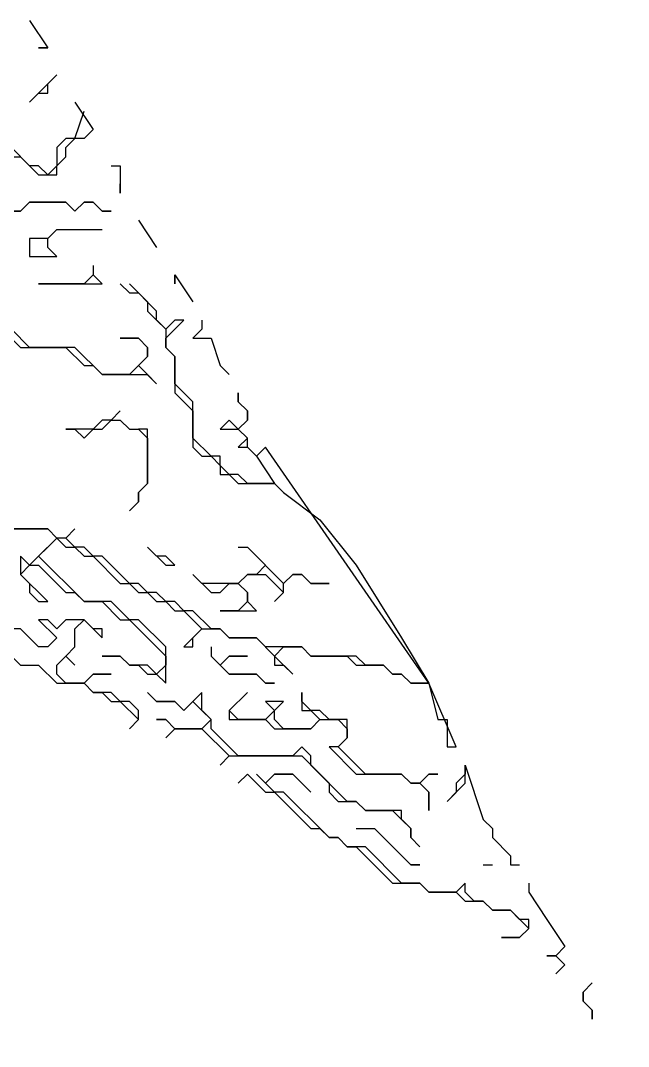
# Model space of a CAD drawing. Header units: metres. Extents: x 76363 to 76886, y 81203 to 81673.
# Drawn here: x 76855.8 to 76882.6, y 81417 to 81462.2 of the extents above; entities that cross this region are included whole.
import ezdxf

# ---------------------------------------------------------------- set-up
doc = ezdxf.new("R2010")
doc.units = ezdxf.units.M

msp = doc.modelspace()

# ---------------------------------------------------------------- linework, layer by layer
for points in [[(76856.2, 81462.2, 230.71), (76857, 81461, 230.77), (76856.6, 81461, 230.77), (76857, 81461, 230.77)], [(76857.4, 81459.8, 230.48), (76856.2, 81458.6, 230.55), (76856.6, 81459, 230.52), (76857, 81459, 230.485), (76857, 81459.4, 230.55)], [(76858.2, 81458.6, 230.425), (76859, 81457.4, 230.37), (76858.6, 81457, 230.395), (76857.8, 81457, 230.43), (76857.4, 81456.6, 230.42), (76857.4, 81455.8, 230.53), (76857, 81455.4, 230.52), (76856.6, 81455.8, 230.46), (76856.2, 81455.8, 230.43), (76855.4, 81456.6, 230.425)], [(76855.4, 81456.2, 230.41), (76855.8, 81456.2, 230.41), (76856.6, 81455.4, 230.515), (76857.4, 81455.4, 230.52), (76857.4, 81455.8, 230.53), (76857.8, 81456.2, 230.445), (76857.8, 81456.6, 230.46), (76858.2, 81457, 230.415), (76858.6, 81458.2, 230.41)], [(76859.8, 81455.8, 230.45), (76860.2, 81455.8, 230.37), (76860.2, 81455, 230.58), (76860.2, 81454.6, 230.7), (76860.2, 81455, 230.58)], [(76855, 81453.8, 230.185), (76855.8, 81453.8, 230.45), (76856.2, 81454.2, 230.55), (76857.8, 81454.2, 230.92), (76858.2, 81453.8, 230.91), (76858.6, 81454.2, 231), (76859, 81454.2, 230.995), (76859.4, 81453.8, 230.94), (76859.8, 81453.8, 230.895), (76859.4, 81453.8, 230.94), (76859, 81454.2, 230.995), (76858.6, 81454.2, 231), (76858.2, 81453.8, 230.91), (76857.8, 81454.2, 230.92), (76856.2, 81454.2, 230.55), (76855.8, 81453.8, 230.45), (76854.6, 81453.8, 230.08)], [(76861, 81453.4, 230.79), (76861.8, 81452.2, 230.21)], [(76857.4, 81453, 230.18), (76857, 81452.6, 229.9), (76856.2, 81452.6, 229.708), (76856.2, 81451.8, 229.52), (76857.4, 81451.8, 229.59), (76857, 81452.2, 229.655), (76857, 81452.6, 229.9), (76857.4, 81453, 230.18), (76859.4, 81453, 230.48)], [(76859, 81451.4, 229.565), (76859, 81451, 229.4), (76858.6, 81450.6, 229.31), (76856.6, 81450.6, 229.107), (76859.4, 81450.6, 229.3), (76859, 81451, 229.4)], [(76862.6, 81451, 229.69), (76862.6, 81450.6, 229.52), (76862.6, 81451, 229.69), (76863.4, 81449.8, 229.1)], [(76860.2, 81450.6, 229.377), (76860.6, 81450.2, 229.28), (76861, 81450.2, 229.28), (76861.4, 81449.8, 229.083), (76861.4, 81449.4, 228.98), (76862.2, 81448.6, 228.765), (76862.2, 81447.8, 228.48), (76862.6, 81447.4, 228.39), (76862.6, 81445.8, 228.17), (76863.4, 81445, 227.97), (76863.4, 81443.4, 227.36), (76863.8, 81443, 227.46), (76864.2, 81443, 227.49), (76864.6, 81442.6, 227.3), (76864.6, 81442.2, 227.018), (76865, 81442.2, 227.15), (76865.4, 81441.8, 227.055), (76867, 81441.8, 227.165), (76867.4, 81441.4, 226.92), (76869, 81440.2, 226.62), (76870.6, 81438.2, 224.73), (76872.6, 81435, 221.98), (76873.8, 81433, 220.413), (76873, 81433, 220.28), (76872.6, 81433.4, 220.5), (76872.2, 81433.4, 220.46), (76871.8, 81433.8, 220.82), (76871, 81433.8, 220.63), (76870.6, 81434.2, 220.88), (76868.6, 81434.2, 220.45), (76868.2, 81434.6, 220.75), (76866.6, 81434.6, 220.3), (76866.2, 81435, 220.44), (76865, 81435, 220.247), (76864.6, 81435.4, 220.517), (76864.2, 81435.4, 220.48), (76863.4, 81436.2, 220.76), (76863, 81436.2, 220.545), (76862.6, 81436.6, 220.78), (76862.2, 81436.6, 220.603), (76861.8, 81437, 220.88), (76861.4, 81437, 220.757), (76861, 81437.4, 220.845), (76860.6, 81437.4, 220.65), (76859.4, 81438.6, 220.81), (76859, 81438.6, 220.53), (76858.6, 81439, 220.6), (76858.2, 81439, 220.6), (76857.8, 81439.4, 220.5), (76858.2, 81439.8, 220.94), (76857.8, 81439.4, 220.5), (76857.4, 81439.4, 220.43), (76857, 81439.8, 220.51), (76855.4, 81439.8, 220)], [(76855.4, 81439.8, 220), (76857, 81439.8, 220.51), (76857.4, 81439.4, 220.43), (76856.2, 81438.2, 220.087), (76855.8, 81438.6, 219.9), (76855.8, 81437.8, 219.825), (76856.2, 81437.4, 219.845), (76856.2, 81437, 219.635), (76856.6, 81436.6, 219.633), (76857, 81436.6, 219.807), (76855.8, 81437.8, 219.825), (76856.2, 81438.2, 220.087), (76856.6, 81438.2, 220.19), (76857.8, 81437, 220.245), (76858.2, 81437, 220.28), (76858.6, 81436.6, 220.34), (76859.4, 81436.6, 220.417), (76860.2, 81435.8, 220.45), (76860.6, 81435.8, 220.455), (76862.2, 81434.2, 220.373), (76862.2, 81433.8, 220.177), (76861.8, 81433.4, 219.825), (76861.4, 81433.8, 219.86), (76860.6, 81433.8, 219.72), (76860.2, 81434.2, 219.84), (76859.4, 81434.2, 219.653), (76860.2, 81434.2, 219.84), (76860.6, 81433.8, 219.72), (76861, 81433.8, 219.82), (76861.4, 81433.4, 219.73), (76861.8, 81433.4, 219.825), (76862.2, 81433, 219.86), (76862.2, 81434.6, 220.47), (76861, 81435.8, 220.49), (76860.6, 81435.8, 220.455), (76859.8, 81436.6, 220.45), (76858.6, 81436.6, 220.34), (76856.6, 81438.6, 220.13), (76857.4, 81439.4, 220.43), (76857.8, 81439, 220.397), (76858.2, 81439, 220.6), (76858.6, 81438.6, 220.39), (76859, 81438.6, 220.53), (76860.2, 81437.4, 220.485), (76860.6, 81437.4, 220.65), (76861, 81437, 220.603), (76861.4, 81437, 220.757), (76861.8, 81436.6, 220.663), (76862.2, 81436.6, 220.603), (76862.6, 81436.2, 220.38), (76863, 81436.2, 220.545), (76863.8, 81435.4, 220.27), (76863, 81434.6, 220.23), (76863.4, 81434.6, 220.08), (76863.4, 81435, 220.1), (76863.8, 81435.4, 220.27), (76864.6, 81435.4, 220.517), (76865, 81435, 220.247), (76866.2, 81435, 220.44), (76867, 81434.2, 220.285), (76867, 81433.8, 220.34), (76867.4, 81433.8, 220.333), (76867.8, 81433.4, 220.32), (76867, 81434.2, 220.285), (76867.4, 81434.6, 220.527), (76868.2, 81434.6, 220.75), (76868.6, 81434.2, 220.45), (76870.2, 81434.2, 220.73), (76870.6, 81433.8, 220.44), (76871.8, 81433.8, 220.82), (76872.2, 81433.4, 220.46), (76872.6, 81433.4, 220.5), (76873, 81433, 220.28), (76873.8, 81433, 220.413), (76874.2, 81431.4, 220.13), (76874.6, 81431.4, 220.13), (76874.6, 81430.6, 220.095), (76874.6, 81430.2, 220.08), (76875, 81430.2, 220.035), (76873.8, 81433, 220.413), (76866.6, 81443.4, 227.66), (76866.2, 81443, 227.57), (76865.8, 81443.4, 227.66), (76865.8, 81443.8, 227.83), (76865.4, 81444.2, 227.953), (76865.8, 81444.6, 228.14), (76865.8, 81445, 228.35), (76865.4, 81445.4, 228.36), (76865.4, 81445.8, 228.38), (76865.4, 81445.8, 228.38), (76865.4, 81445.4, 228.36), (76865.8, 81445, 228.35), (76865.8, 81444.6, 228.14), (76865.4, 81444.2, 227.953), (76865, 81444.6, 228.065), (76864.6, 81444.2, 228.01), (76865.4, 81444.2, 227.953), (76865.8, 81443.8, 227.83), (76865.4, 81443.4, 227.67), (76865.8, 81443.4, 227.66), (76866.2, 81443, 227.57), (76867, 81441.8, 227.165), (76865.8, 81441.8, 227.095), (76865.4, 81442.2, 227.23), (76865, 81442.2, 227.15), (76864.6, 81442.6, 227.3), (76864.6, 81443, 227.49), (76864.2, 81443, 227.49), (76863.4, 81443.8, 227.507), (76863.4, 81445.4, 228.095), (76862.6, 81446.2, 228.183), (76862.6, 81447.4, 228.39), (76862.2, 81447.8, 228.48), (76862.2, 81448.2, 228.575), (76863, 81449, 228.76), (76862.6, 81449, 228.88), (76862.2, 81448.6, 228.765), (76861.8, 81449, 228.88), (76861.8, 81449.4, 229.01), (76860.6, 81450.6, 229.455)], [(76855, 81448.6, 227.815), (76855.8, 81447.8, 227.39), (76857.8, 81447.8, 227.707), (76858.6, 81447, 227.195), (76859, 81447, 227.15), (76859.4, 81446.6, 227.14), (76861.4, 81446.6, 227.663), (76861.8, 81446.2, 227.727), (76861, 81447, 227.61), (76861.4, 81447.4, 227.77), (76861.4, 81447.8, 227.945), (76861, 81448.2, 228.16), (76860.2, 81448.2, 227.917), (76861, 81448.2, 228.16), (76861.4, 81447.8, 227.945), (76861.4, 81447.4, 227.77), (76860.6, 81446.6, 227.325), (76859.4, 81446.6, 227.14), (76858.2, 81447.8, 227.615), (76856.2, 81447.8, 227.43), (76855.4, 81448.6, 227.77)], [(76863.8, 81449, 228.75), (76863.8, 81448.6, 228.665), (76863.4, 81448.2, 228.55), (76864.2, 81448.2, 228.65), (76864.6, 81447, 228.59), (76865, 81446.6, 228.5)], [(76860.2, 81445, 225.62), (76859.8, 81444.6, 225.05), (76859.4, 81444.6, 224.98), (76859, 81444.2, 224.503), (76857.8, 81444.2, 224.525), (76858.2, 81444.2, 224.485), (76858.6, 81443.8, 223.998), (76859, 81444.2, 224.503), (76859.4, 81444.2, 224.58), (76859.8, 81444.6, 225.05), (76860.2, 81444.6, 225.103), (76860.6, 81444.2, 224.938), (76861, 81444.2, 225.23), (76861.4, 81443.8, 225.18), (76861.4, 81441.8, 223.968), (76861, 81441.4, 223.36), (76861, 81441, 223.05), (76860.6, 81440.6, 222.575), (76861, 81441, 223.05), (76861, 81441.4, 223.36), (76861.4, 81441.8, 223.968), (76861.4, 81444.2, 225.547), (76861, 81444.2, 225.23)], [(76861.4, 81439, 222.136), (76862.2, 81438.2, 221.968), (76862.6, 81438.2, 222.222), (76862.2, 81438.6, 222.47), (76861.8, 81438.6, 222.024)], [(76865.4, 81439, 223.657), (76865.8, 81439, 223.636), (76866.6, 81438.2, 222.652), (76866.2, 81437.8, 222.01), (76865.8, 81437.8, 222.07), (76865.4, 81437.4, 221.79), (76863.8, 81437.4, 221.77), (76863.4, 81437.8, 222.237), (76864.2, 81437, 221.437), (76864.6, 81437, 221.41), (76865, 81437.4, 221.748), (76865.4, 81437.4, 221.79), (76865.8, 81437, 221.37), (76865.8, 81436.6, 221.21), (76865.4, 81436.2, 221.06), (76864.6, 81436.2, 221.03), (76866.2, 81436.2, 221.213), (76865.8, 81436.6, 221.21), (76865.8, 81437, 221.37), (76865.4, 81437.4, 221.79), (76865.8, 81437.8, 222.07), (76866.6, 81437.8, 222.234), (76867.4, 81437, 222.035), (76867, 81436.6, 221.615), (76867.4, 81437, 222.035), (76867.4, 81437.4, 222.412), (76867.8, 81437.8, 223.204), (76868.2, 81437.8, 223.385), (76868.6, 81437.4, 223.1), (76869.4, 81437.4, 223.518), (76868.6, 81437.4, 223.1), (76868.2, 81437.8, 223.385), (76867.8, 81437.8, 223.204), (76867.4, 81437.4, 222.412), (76865.8, 81439, 223.636)], [(76855.4, 81434.2, 219.577), (76855.8, 81433.8, 219.65), (76856.6, 81433.8, 219.533), (76857.4, 81433, 219.8), (76858.6, 81433, 219.64), (76859, 81432.6, 219.71), (76859.4, 81432.6, 219.78), (76859.8, 81432.2, 219.926), (76860.2, 81432.2, 219.83), (76861, 81431.4, 219.977), (76860.6, 81431, 219.935), (76861, 81431.4, 219.977), (76861, 81431.8, 219.815), (76860.6, 81432.2, 219.68), (76860.2, 81432.2, 219.83), (76859.8, 81432.6, 219.697), (76859, 81432.6, 219.71), (76858.6, 81433, 219.64), (76859, 81433.4, 219.43), (76859.8, 81433.4, 219.43), (76859, 81433.4, 219.43), (76858.6, 81433, 219.64), (76857.8, 81433, 219.75), (76857.4, 81433.4, 219.63), (76857.4, 81433.8, 219.38), (76857.8, 81434.2, 219.47), (76858.2, 81433.8, 219.6), (76857.8, 81434.2, 219.47), (76858.2, 81434.6, 219.6), (76858.2, 81435.4, 219.67), (76858.6, 81435.8, 219.96), (76859.4, 81435, 219.805), (76859.4, 81435.4, 220.015), (76859, 81435.4, 219.797), (76858.6, 81435.8, 219.96), (76857.8, 81435.8, 219.816), (76857.4, 81435.4, 219.53), (76857, 81435.8, 219.54), (76856.6, 81435.8, 219.39), (76857.4, 81435, 219.352), (76857, 81434.6, 219.18), (76856.6, 81434.6, 219.19), (76855.8, 81435.4, 219.145), (76855.4, 81435.4, 219.14)], [(76864.2, 81434.6, 220), (76864.2, 81434.2, 220.02), (76865, 81433.4, 220.02), (76866.2, 81433.4, 220.32), (76866.6, 81433, 220.45), (76867, 81433, 220.39), (76866.6, 81433, 220.45), (76866.2, 81433.4, 220.32), (76865, 81433.4, 220.02), (76864.6, 81433.8, 219.99), (76865, 81434.2, 219.827), (76865.8, 81434.2, 219.9), (76865, 81434.2, 219.827), (76864.6, 81433.8, 219.99), (76864.2, 81434.2, 220.02)], [(76860.6, 81433, 219.445)], [(76861.4, 81432.6, 219.54), (76861.8, 81432.2, 219.75), (76862.6, 81432.2, 219.82), (76863, 81431.8, 219.8), (76863.4, 81432.2, 219.86), (76864.2, 81431.4, 220.09), (76863.8, 81431, 220), (76862.6, 81431, 220.115), (76862.2, 81431.4, 220.02), (76861.8, 81431.4, 220.02), (76862.2, 81431.4, 220.02), (76862.6, 81431, 220.115), (76862.2, 81430.6, 220.29), (76862.6, 81431, 220.115), (76863.8, 81431, 220), (76865, 81429.8, 220.095), (76864.6, 81429.4, 220.08), (76865, 81429.8, 220.095), (76868.2, 81429.8, 219.556), (76869.4, 81428.6, 219.64), (76869.4, 81428.2, 219.55), (76869.8, 81427.8, 219.553), (76870.6, 81427.8, 219.753), (76871, 81427.4, 219.59), (76872.2, 81427.4, 219.54), (76873, 81426.6, 219.39), (76873, 81426.2, 219.42), (76873.4, 81425.8, 219.5), (76873, 81426.2, 219.42), (76873, 81426.6, 219.39), (76872.6, 81427, 219.41), (76872.6, 81427.4, 219.5), (76871, 81427.4, 219.59), (76870.6, 81427.8, 219.753), (76870.2, 81427.8, 219.76), (76868.6, 81429.4, 219.52), (76868.6, 81429.8, 219.655), (76868.2, 81430.2, 219.85), (76867.8, 81429.8, 219.5), (76865.4, 81429.8, 220.04), (76864.2, 81431, 220.07), (76864.2, 81431.4, 220.09), (76863.8, 81431.8, 219.977), (76863.8, 81432.6, 219.91), (76863, 81431.8, 219.8), (76862.6, 81432.2, 219.82), (76861.8, 81432.2, 219.75)], [(76865.8, 81432.6, 220.45), (76865, 81431.8, 220.335), (76865, 81431.4, 220.32), (76866.6, 81431.4, 220.46), (76867, 81431, 220.37), (76868.6, 81431, 220.11), (76869, 81431.4, 220.23), (76869.8, 81431.4, 220.265), (76870.2, 81431, 220.35), (76870.2, 81430.6, 220.305), (76869.8, 81430.2, 220.143), (76869.4, 81430.2, 219.94), (76870.6, 81429, 220.155), (76872.6, 81429, 220.185), (76873, 81428.6, 220.13), (76873.4, 81428.6, 220.043), (76873.8, 81428.2, 219.91), (76873.8, 81427.4, 219.833), (76873.8, 81428.2, 219.91), (76873.4, 81428.6, 220.043), (76873.8, 81429, 220.03), (76874.2, 81429, 220.03), (76873.8, 81429, 220.03), (76873.4, 81428.6, 220.043), (76873, 81428.6, 220.13), (76872.6, 81429, 220.185), (76871, 81429, 220.27), (76869.8, 81430.2, 220.143), (76870.2, 81430.6, 220.305), (76870.2, 81431.4, 220.327), (76869.4, 81431.4, 220.22), (76869, 81431.8, 220.27), (76868.6, 81431.8, 220.32), (76868.2, 81432.2, 220.41), (76868.2, 81432.6, 220.437), (76868.2, 81431.8, 220.32), (76868.6, 81431.8, 220.32), (76869, 81431.4, 220.23), (76868.6, 81431, 220.11), (76867.4, 81431, 220.25), (76867, 81431.4, 220.46), (76867, 81431.8, 220.515), (76867.4, 81432.2, 220.65), (76866.6, 81432.2, 220.58), (76867, 81431.8, 220.515), (76866.6, 81431.4, 220.46), (76865.4, 81431.4, 220.51), (76865, 81431.8, 220.335)], [(76875.4, 81429.4, 219.97), (76875.4, 81429, 219.945), (76875, 81428.6, 219.93), (76875, 81428.2, 219.92), (76874.6, 81427.8, 219.89), (76875.4, 81428.6, 219.93), (76875.4, 81429.4, 219.97), (76876.2, 81427, 220.31), (76876.6, 81426.6, 220.29), (76876.6, 81426.2, 220.2), (76877.4, 81425.4, 220.24), (76877.4, 81425, 220.37), (76877.8, 81425, 220.33)], [(76865.8, 81429, 219.82), (76865.4, 81428.6, 219.89), (76865.8, 81429, 219.82), (76866.6, 81428.2, 219.79), (76867, 81428.2, 219.71), (76868.6, 81426.6, 219.78), (76869, 81426.6, 219.67), (76869.4, 81426.2, 219.655), (76869.8, 81426.2, 219.68), (76870.2, 81425.8, 219.643), (76870.6, 81425.8, 219.66), (76872.2, 81424.2, 219.743), (76873.4, 81424.2, 219.43), (76873.8, 81423.8, 219.64), (76875, 81423.8, 219.915), (76875.4, 81423.4, 219.7), (76876.2, 81423.4, 219.845), (76876.6, 81423, 219.715), (76877.4, 81423, 219.83), (76878.2, 81422.2, 219.635), (76877.8, 81421.8, 219.54), (76877, 81421.8, 219.545), (76877.8, 81421.8, 219.54), (76878.2, 81422.2, 219.635), (76878.2, 81422.6, 219.707), (76877.8, 81422.6, 219.695), (76877.4, 81423, 219.83), (76876.6, 81423, 219.715), (76876.2, 81423.4, 219.845), (76875.8, 81423.4, 219.8), (76875.4, 81423.8, 219.79), (76875.4, 81424.2, 220), (76875, 81423.8, 219.915), (76873.8, 81423.8, 219.64), (76873.4, 81424.2, 219.43), (76872.6, 81424.2, 219.66), (76871, 81425.8, 219.51), (76870.2, 81425.8, 219.643), (76869.8, 81426.2, 219.68), (76869.4, 81426.2, 219.655), (76867.4, 81428.2, 219.67), (76867, 81428.2, 219.71), (76866.6, 81428.6, 219.69), (76867, 81429, 219.515), (76867.8, 81429, 219.32), (76868.6, 81428.2, 219.24), (76867.8, 81429, 219.32), (76867, 81429, 219.515), (76866.6, 81428.6, 219.69), (76866.2, 81429, 219.63)], [(76869.8, 81427, 219.42)], [(76870.6, 81426.6, 219.4), (76871.4, 81426.6, 219.31), (76873, 81425, 219.32), (76873.4, 81425, 219.385), (76873, 81425, 219.32), (76871.4, 81426.6, 219.31)], [(76876.2, 81425, 220.3), (76876.6, 81425, 220.415)], [(76878.2, 81424.2, 220.34), (76878.2, 81423.8, 220.285), (76879, 81422.6, 219.88), (76879.8, 81421.4, 219.59), (76879.4, 81421, 219.58), (76879, 81421, 219.585), (76879.4, 81421, 219.58), (76879.8, 81420.6, 219.595), (76879.4, 81420.2, 219.66), (76879.8, 81420.6, 219.595)], [(76881, 81419.8, 219.74), (76880.6, 81419.4, 219.695), (76880.6, 81419, 219.64), (76881, 81418.6, 219.62), (76881, 81418.2, 219.68), (76881, 81418.6, 219.62), (76880.6, 81419, 219.64), (76880.6, 81419.4, 219.695), (76881, 81419.8, 219.74)], [(76882.6, 81417, 219.62)]]:
    msp.add_polyline3d(points)

doc.saveas('drawing.dxf')
